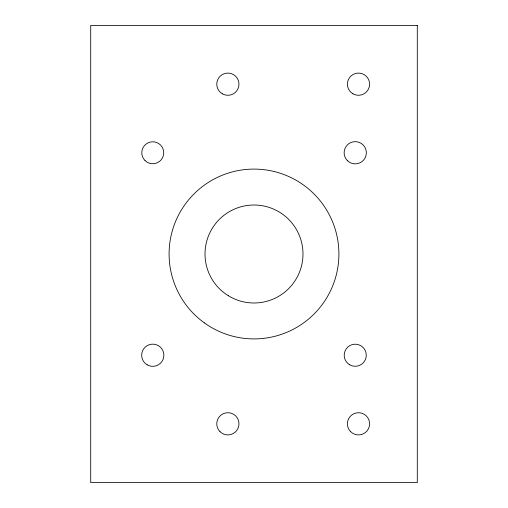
<?xml version="1.0" encoding="UTF-8"?>
<svg xmlns="http://www.w3.org/2000/svg" width="508" height="508" viewBox="0 0 508 508"><rect width="100%" height="100%" fill="white"/><g stroke="black" fill="none" stroke-linecap="round" stroke-linejoin="round"><path stroke-width="0.76" d="M417.284 25.4L90.716 25.4L90.716 482.6L417.284 482.6L417.284 25.4M204.33 322.866A84.906 84.906 0 0 0 338.474 262.579A84.906 84.906 0 0 0 219.196 176.555A84.906 84.906 0 0 0 204.33 322.866M147.212 364.852A11.106 11.106 0 0 0 163.868 355.238A11.106 11.106 0 0 0 147.212 345.624A11.106 11.106 0 0 0 147.212 364.852M145.002 160.522A10.973 10.973 0 0 0 163.36 155.6A10.973 10.973 0 0 0 149.923 142.164A10.973 10.973 0 0 0 145.002 160.522M349.72 364.795A11.036 11.036 0 0 0 366.274 355.238A11.036 11.036 0 0 0 349.72 345.675A11.036 11.036 0 0 0 349.72 364.795M347.383 160.617A11.106 11.106 0 0 0 365.963 155.638A11.106 11.106 0 0 0 352.361 142.037A11.106 11.106 0 0 0 347.383 160.617M350.653 431.667A11.106 11.106 0 0 0 369.227 426.688A11.106 11.106 0 0 0 355.632 413.093A11.106 11.106 0 0 0 350.653 431.667M220.021 431.667A11.106 11.106 0 0 0 238.601 426.688A11.106 11.106 0 0 0 225 413.093A11.106 11.106 0 0 0 220.021 431.667M352.952 93.796A11.106 11.106 0 0 0 369.608 84.182A11.106 11.106 0 0 0 352.952 74.568A11.106 11.106 0 0 0 352.952 93.796M222.32 93.796A11.106 11.106 0 0 0 238.976 84.182A11.106 11.106 0 0 0 222.32 74.568A11.106 11.106 0 0 0 222.32 93.796M228.225 295.656A48.984 48.984 0 0 0 302.965 255.492A48.984 48.984 0 0 0 230.81 210.852A48.984 48.984 0 0 0 228.225 295.656"/></g></svg>
